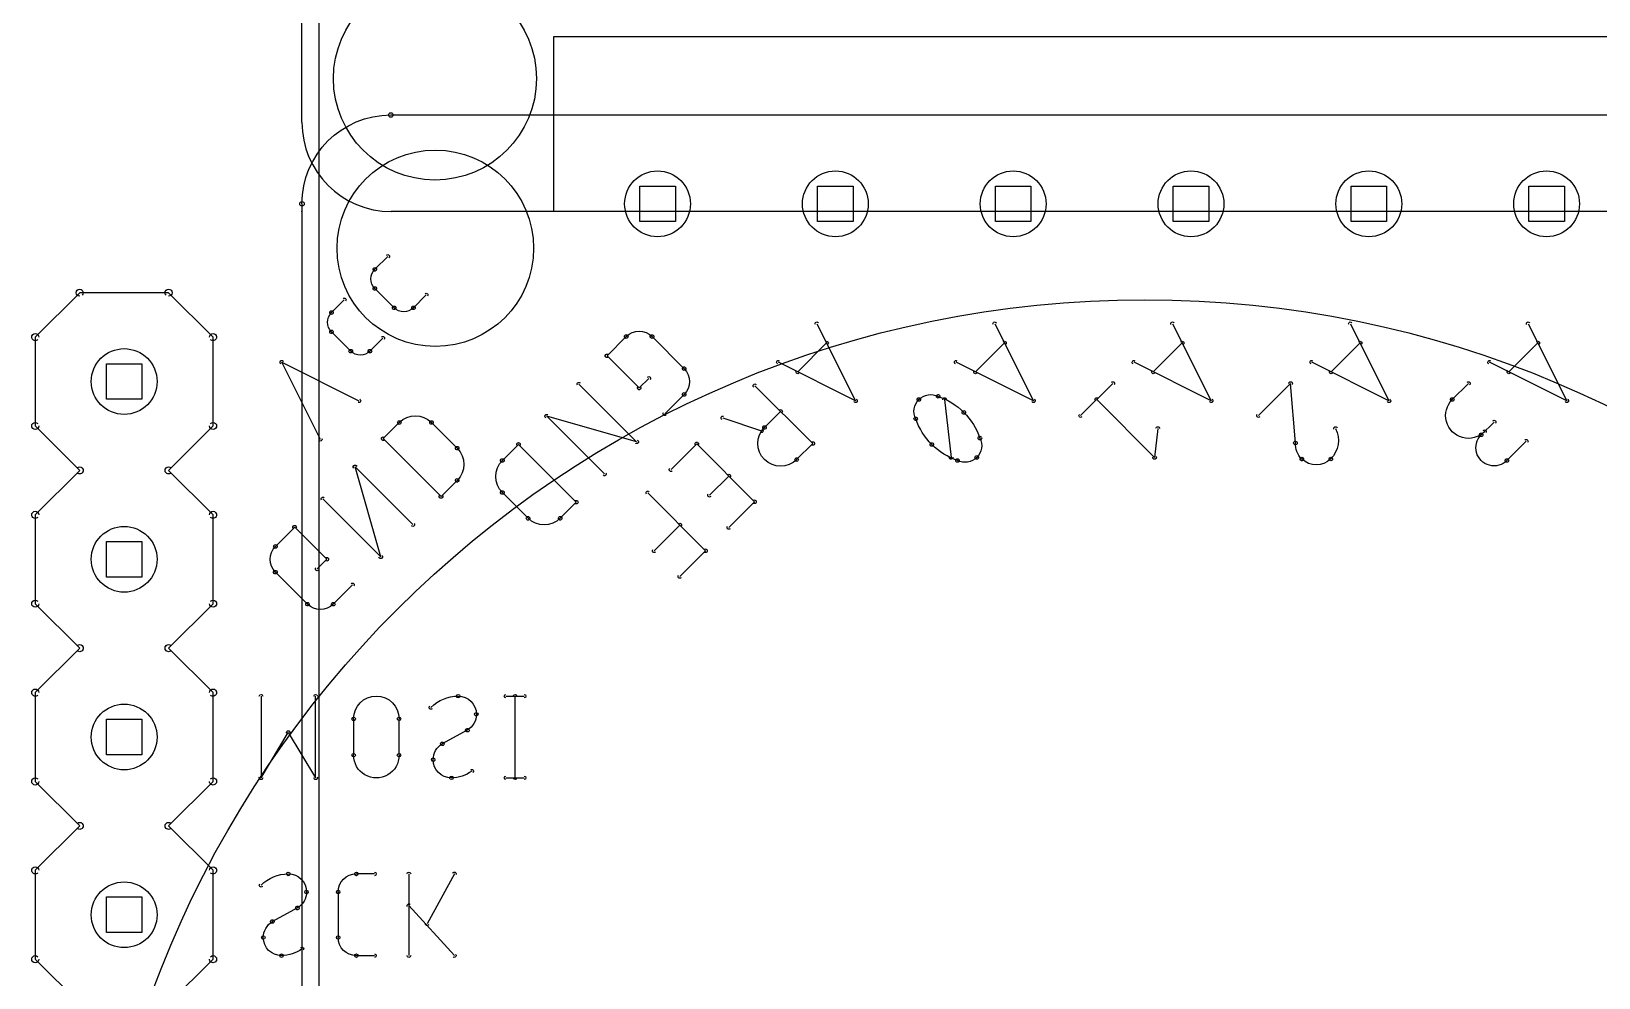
# Model space of a CAD drawing. Header units: centimetres. Extents: x -1.8 to 11.4, y -8.6 to 8.2.
# Drawn here: x 4.439 to 6.678, y -4.789 to -3.437 of the extents above; entities that cross this region are included whole.
import ezdxf

# ---------------------------------------------------------------- set-up
doc = ezdxf.new("R2010")
doc.units = ezdxf.units.CM
doc.header["$MEASUREMENT"] = 0
for name, color, linetype in [('ChronoDot_chronodor', 7, 'Continuous'), ('digibaro_board v7_digibaro_v2', 7, 'Continuous'), ('MiniUltraPro_rocketscream', 7, 'Continuous'), ('PCB_board_profile', 7, 'Continuous')]:
    doc.layers.add(name, color=color, linetype=linetype)

# ---------------------------------------------------------------- blocks, each defined once
blk = doc.blocks.new('PCB')
at = {"layer": 'PCB_board_profile'}
blk.add_line((4.85, 7.55), (4.85, 0.34), dxfattribs=at)
blk = doc.blocks.new('MiniUltraPro')
at = {"layer": 'MiniUltraPro_rocketscream'}
for p, q in [((4.826, 3.6835), (4.826, 5.9685)), ((5.186, 3.806), (10.066, 3.806)), ((5.186, 3.556), (5.186, 3.806)), ((10.2985, 3.556), (4.9535, 3.556))]:
    blk.add_line(p, q, dxfattribs=at)
blk.add_circle((5.016, 3.746), 0.145, dxfattribs=at)
blk.add_arc((4.9535, 3.6835), 0.1275, 180, 270, dxfattribs=at)
blk.add_point((4.826, 3.556), dxfattribs=at)
blk = doc.blocks.new('ChronoDot')
at = {"layer": 'ChronoDot_chronodor'}
blk.add_circle((6.03, 1.92), 1.51, dxfattribs=at)
blk = doc.blocks.new('digibaro_boardv7')
at = {"layer": 'digibaro_board v7_digibaro_v2'}
for p, q in [((4.826, 3.683), (4.826, 5.08)), ((4.445, 4.7625), (4.5085, 4.826)), ((4.6355, 4.826), (4.699, 4.7625)), ((4.445, 4.6355), (4.445, 4.7625)), ((4.699, 4.7625), (4.699, 4.6355)), ((4.9037, 4.7574), (4.9297, 4.7574)), ((5.0437, 4.7574), (4.9788, 4.686)), ((4.9788, 4.6406), (4.9788, 4.7574)), ((4.5466, 4.7244), (4.5466, 4.6736)), ((4.5974, 4.7244), (4.5466, 4.7244)), ((4.5974, 4.6736), (4.5974, 4.7244)), ((4.8777, 4.6665), (4.8777, 4.7315)), ((4.8195, 4.6893), (4.7838, 4.7087)), ((5.0437, 4.6406), (5.0048, 4.712)), ((4.5466, 4.6736), (4.5974, 4.6736)), ((4.5085, 4.572), (4.445, 4.6355)), ((4.699, 4.6355), (4.6355, 4.572)), ((4.9297, 4.6406), (4.9037, 4.6406)), ((4.445, 4.5085), (4.5085, 4.572)), ((4.6355, 4.572), (4.699, 4.5085)), ((4.445, 4.3815), (4.445, 4.5085)), ((4.699, 4.5085), (4.699, 4.3815)), ((4.7676, 4.5034), (4.8065, 4.4385)), ((4.7676, 4.3866), (4.7676, 4.5034)), ((4.8065, 4.4385), (4.8455, 4.5034)), ((4.8455, 4.5034), (4.8455, 4.3866)), ((5.1174, 4.5034), (5.1434, 4.5034)), ((5.1304, 4.5034), (5.1304, 4.3866)), ((4.5466, 4.4704), (4.5466, 4.4196)), ((4.5974, 4.4704), (4.5466, 4.4704)), ((4.5974, 4.4196), (4.5974, 4.4704)), ((4.8998, 4.419), (4.8998, 4.471)), ((4.9647, 4.471), (4.9647, 4.419)), ((5.0622, 4.4353), (5.0265, 4.4547)), ((4.5466, 4.4196), (4.5974, 4.4196)), ((4.5085, 4.318), (4.445, 4.3815)), ((4.699, 4.3815), (4.6355, 4.318)), ((5.1174, 4.3866), (5.1434, 4.3866)), ((4.5085, 4.318), (4.445, 4.2545)), ((4.699, 4.2545), (4.6355, 4.318)), ((4.445, 4.1275), (4.445, 4.2545)), ((4.699, 4.2545), (4.699, 4.1275)), ((4.788, 4.2094), (4.8339, 4.2553)), ((4.8707, 4.2553), (4.8982, 4.2277)), ((4.5466, 4.2164), (4.5466, 4.1656)), ((4.5974, 4.2164), (4.5466, 4.2164)), ((4.5974, 4.1656), (4.5974, 4.2164)), ((5.4025, 4.1788), (5.3658, 4.2156)), ((4.8615, 4.191), (4.8156, 4.1451)), ((4.8477, 4.2048), (4.8615, 4.191)), ((4.8559, 4.1048), (4.9385, 4.1874)), ((4.9385, 4.1874), (4.9018, 4.0589)), ((4.5466, 4.1656), (4.5974, 4.1656)), ((4.8156, 4.1451), (4.788, 4.1726)), ((5.3199, 4.0962), (5.4025, 4.1788)), ((5.3658, 4.1421), (5.3291, 4.1788)), ((5.4725, 4.1088), (5.4358, 4.1455)), ((4.5085, 4.064), (4.445, 4.1275)), ((4.699, 4.1275), (4.6355, 4.064)), ((4.9018, 4.0589), (4.9844, 4.1415)), ((5.149, 4.1324), (5.1123, 4.0956)), ((5.2179, 4.1094), (5.195, 4.1324)), ((4.9421, 4.0186), (5.0247, 4.1012)), ((5.0247, 4.1012), (5.0477, 4.0782)), ((5.1353, 4.0268), (5.2179, 4.1094)), ((5.3899, 4.0262), (5.4725, 4.1088)), ((5.4358, 4.0721), (5.4083, 4.0996)), ((4.5085, 4.064), (4.445, 4.0005)), ((4.699, 4.0005), (4.6355, 4.064)), ((5.1756, 3.9865), (5.2582, 4.0691)), ((5.3532, 4.0629), (5.3899, 4.0262)), ((5.0477, 4.0324), (5.011, 3.9956)), ((5.1123, 4.0498), (5.1353, 4.0268)), ((5.5557, 4.0256), (5.5327, 4.0486)), ((5.7441, 3.9627), (5.7532, 4.0454)), ((6.044, 4.0454), (5.9613, 3.9627)), ((6.0486, 4.004), (6.044, 4.0454)), ((6.5749, 4.0224), (6.5474, 4.0499)), ((4.8523, 4.0196), (4.7972, 3.9095)), ((4.9651, 3.9956), (4.9421, 4.0186)), ((5.3041, 4.0232), (5.1756, 3.9865)), ((5.2215, 3.9406), (5.3041, 4.0232)), ((5.4731, 3.943), (5.5557, 4.0256)), ((6.2452, 4.0247), (6.2383, 3.9398)), ((6.5107, 4.0132), (6.529, 3.9949)), ((4.445, 3.8735), (4.445, 4.0005)), ((4.699, 4.0005), (4.699, 3.8735)), ((5.4272, 3.9889), (5.4823, 4.0073)), ((5.4868, 4.0027), (5.5098, 3.9797)), ((5.9843, 3.9398), (5.9384, 3.9857)), ((6.2383, 3.9398), (6.1924, 3.9857)), ((4.7972, 3.9095), (4.9074, 3.9645)), ((5.372, 3.9554), (5.3444, 3.9829)), ((5.6168, 3.9645), (5.5066, 3.9095)), ((5.5617, 3.8544), (5.6168, 3.9645)), ((5.8708, 3.9645), (5.7606, 3.9095)), ((5.8157, 3.8544), (5.8708, 3.9645)), ((6.1248, 3.9645), (6.0146, 3.9095)), ((6.0697, 3.8544), (6.1248, 3.9645)), ((6.3788, 3.9645), (6.2686, 3.9095)), ((6.3237, 3.8544), (6.3788, 3.9645)), ((6.6328, 3.9645), (6.5226, 3.9095)), ((6.5777, 3.8544), (6.6328, 3.9645)), ((4.5466, 3.9624), (4.5466, 3.9116)), ((4.5974, 3.9624), (4.5466, 3.9624)), ((4.5974, 3.9116), (4.5974, 3.9624)), ((5.3077, 3.9462), (5.2618, 3.9003)), ((5.3215, 3.9324), (5.3077, 3.9462)), ((6.4923, 3.9398), (6.4693, 3.9627)), ((5.3261, 3.8727), (5.372, 3.9186)), ((5.5342, 3.9232), (5.5755, 3.8819)), ((5.7882, 3.9232), (5.8295, 3.8819)), ((6.0422, 3.9232), (6.0835, 3.8819)), ((6.2962, 3.9232), (6.3375, 3.8819)), ((6.5502, 3.9232), (6.5915, 3.8819)), ((4.5466, 3.9116), (4.5974, 3.9116)), ((5.2618, 3.9003), (5.2893, 3.8727)), ((4.5085, 3.81), (4.445, 3.8735)), ((4.699, 3.8735), (4.6355, 3.81)), ((4.8682, 3.8661), (4.8957, 3.8936)), ((4.9232, 3.8936), (4.9416, 3.8752)), ((4.8865, 3.8202), (4.8682, 3.8385)), ((4.9301, 3.8041), (4.9577, 3.8316)), ((4.9852, 3.8316), (5.0036, 3.8133)), ((4.6355, 3.81), (4.5085, 3.81)), ((4.9485, 3.7582), (4.9301, 3.7766)), ((5.3594, 3.7084), (5.3086, 3.7084)), ((5.3086, 3.7084), (5.3086, 3.6576)), ((5.3594, 3.6576), (5.3594, 3.7084)), ((5.5626, 3.7084), (5.5626, 3.6576)), ((5.6134, 3.7084), (5.5626, 3.7084)), ((5.6134, 3.6576), (5.6134, 3.7084)), ((5.8674, 3.7084), (5.8166, 3.7084)), ((5.8166, 3.7084), (5.8166, 3.6576)), ((5.8674, 3.6576), (5.8674, 3.7084)), ((6.1214, 3.7084), (6.0706, 3.7084)), ((6.0706, 3.7084), (6.0706, 3.6576)), ((6.1214, 3.6576), (6.1214, 3.7084)), ((6.3246, 3.7084), (6.3246, 3.6576)), ((6.3754, 3.7084), (6.3246, 3.7084)), ((6.3754, 3.6576), (6.3754, 3.7084)), ((6.5786, 3.7084), (6.5786, 3.6576)), ((6.6294, 3.7084), (6.5786, 3.7084)), ((6.6294, 3.6576), (6.6294, 3.7084)), ((5.3086, 3.6576), (5.3594, 3.6576)), ((5.5626, 3.6576), (5.6134, 3.6576)), ((5.8166, 3.6576), (5.8674, 3.6576)), ((6.0706, 3.6576), (6.1214, 3.6576)), ((6.3246, 3.6576), (6.3754, 3.6576)), ((6.5786, 3.6576), (6.6294, 3.6576)), ((4.953, 3.556), (10.287, 3.556))]:
    blk.add_line(p, q, dxfattribs=at)
for centre, radius, start, end in [((4.445, 4.7625), 0.00508, 0, 180), ((4.445, 4.7625), 0.00508, 135, 315), ((4.699, 4.7625), 0.00508, 360, 180), ((4.699, 4.7625), 0.00508, 225, 45), ((4.7968, 4.7315), 0.026, 90.0013, 179.9987), ((4.7968, 4.7574), 0.00254, 90, 270), ((4.7968, 4.7574), 0.00254, 270, 90), ((4.7968, 4.7087), 0.0487, 53.1217, 89.9966), ((4.826, 4.7477), 0.00254, 233.2429, 53.2429), ((4.9037, 4.7315), 0.026, 90.0013, 179.9987), ((4.9037, 4.7574), 0.00254, 90, 270), ((4.9037, 4.7574), 0.00254, 270, 90), ((4.9297, 4.7574), 0.00254, 270, 90), ((4.9788, 4.7574), 0.00254, 0, 180), ((5.0437, 4.7574), 0.00254, 317.7111, 137.7111), ((4.572, 4.699), 0.047, 90, 270), ((4.572, 4.699), 0.047, 90, 270), ((4.572, 4.699), 0.047, 270, 90), ((4.572, 4.699), 0.047, 270, 90), ((4.7708, 4.7315), 0.00254, 0, 180), ((4.7708, 4.7315), 0.00254, 180, 0), ((4.7972, 4.7315), 0.0264, 179.9908, 239.4881), ((4.8777, 4.7315), 0.00254, 0, 180), ((4.8777, 4.7315), 0.00254, 180, 0), ((4.7838, 4.7087), 0.00254, 61.4165, 241.4165), ((4.7838, 4.7087), 0.00254, 239.4429, 59.4429), ((5.0048, 4.712), 0.00254, 28.5835, 208.5834), ((4.8195, 4.6893), 0.00254, 59.5002, 239.5002), ((4.8195, 4.6893), 0.00254, 241.3176, 61.3176), ((4.8061, 4.6665), 0.0264, 359.9908, 59.4881), ((4.9788, 4.686), 0.00254, 137.7111, 317.7111), ((4.7676, 4.6568), 0.00254, 44.8404, 224.8404), ((4.8065, 4.6665), 0.026, 270.0013, 359.9987), ((4.8325, 4.6665), 0.00254, 0, 180), ((4.8325, 4.6665), 0.00254, 180, 0), ((4.8777, 4.6665), 0.00254, 0, 180), ((4.8777, 4.6665), 0.00254, 180, 0), ((4.9037, 4.6665), 0.026, 180.0013, 269.9987), ((4.445, 4.6355), 0.00508, 45, 225), ((4.445, 4.6355), 0.00508, 180, 360), ((4.699, 4.6355), 0.00508, 180, 0), ((4.699, 4.6355), 0.00508, 315, 135), ((4.8065, 4.6954), 0.0549, 224.7592, 269.999), ((4.8065, 4.6406), 0.00254, 90, 270), ((4.8065, 4.6406), 0.00254, 270, 90), ((4.9037, 4.6406), 0.00254, 90, 270), ((4.9037, 4.6406), 0.00254, 270, 90), ((4.9297, 4.6406), 0.00254, 270, 90), ((4.9788, 4.6406), 0.00254, 180, 0), ((5.0437, 4.6406), 0.00254, 208.6824, 28.6824), ((4.5085, 4.572), 0.00508, 315, 135), ((4.5085, 4.572), 0.00508, 225, 45), ((4.6355, 4.572), 0.00508, 45, 225), ((4.6355, 4.572), 0.00508, 135, 315), ((4.445, 4.5085), 0.00508, 0, 180), ((4.445, 4.5085), 0.00508, 135, 315), ((4.699, 4.5085), 0.00508, 360, 180), ((4.699, 4.5085), 0.00508, 225, 45), ((4.7676, 4.5034), 0.00254, 31.0024, 211.0024), ((4.7676, 4.5034), 0.00254, 0, 180), ((4.8455, 4.5034), 0.00254, 0, 180), ((4.8455, 4.5034), 0.00254, 328.9395, 148.9395), ((4.9323, 4.471), 0.0325, 360, 180), ((5.0395, 4.4775), 0.026, 90.0013, 179.9987), ((5.0395, 4.5034), 0.00254, 90, 270), ((5.0395, 4.5034), 0.00254, 270, 90), ((5.0395, 4.4547), 0.0487, 53.1217, 89.9966), ((5.1174, 4.5034), 0.00254, 90, 270), ((5.1304, 4.5034), 0.00254, 0, 180), ((5.1434, 4.5034), 0.00254, 270, 90), ((4.572, 4.445), 0.047, 90, 270), ((4.572, 4.445), 0.047, 90, 270), ((4.572, 4.445), 0.047, 270, 90), ((4.572, 4.445), 0.047, 270, 90), ((5.0135, 4.4775), 0.00254, 360, 180), ((5.0687, 4.4937), 0.00254, 233.2429, 53.2429), ((4.8998, 4.471), 0.00254, 0, 180), ((4.8998, 4.471), 0.00254, 180, 360), ((4.9647, 4.471), 0.00254, 0, 180), ((4.9647, 4.471), 0.00254, 180, 0), ((5.0135, 4.4775), 0.00254, 180, 360), ((5.0399, 4.4775), 0.0264, 179.9908, 239.4881), ((5.0265, 4.4547), 0.00254, 61.4165, 241.4165), ((5.0265, 4.4547), 0.00254, 239.4429, 59.4429), ((4.8065, 4.4385), 0.00254, 148.9395, 328.9395), ((4.8065, 4.4385), 0.00254, 211.0605, 31.0605), ((5.0622, 4.4353), 0.00254, 59.5002, 239.5002), ((5.0622, 4.4353), 0.00254, 241.3176, 61.3176), ((5.0488, 4.4125), 0.0264, 359.9908, 59.4881), ((4.8998, 4.419), 0.00254, 360, 180), ((4.8998, 4.419), 0.00254, 180, 360), ((4.9323, 4.419), 0.0325, 180, 0), ((4.9647, 4.419), 0.00254, 0, 180), ((4.9647, 4.419), 0.00254, 180, 0), ((5.0492, 4.4125), 0.026, 270.0013, 359.9987), ((5.0752, 4.4125), 0.00254, 0, 180), ((5.0752, 4.4125), 0.00254, 180, 0), ((5.0103, 4.4028), 0.00254, 44.8404, 224.8404), ((5.0492, 4.4414), 0.0549, 224.7592, 269.999), ((5.0492, 4.3866), 0.00254, 90, 270), ((5.0492, 4.3866), 0.00254, 270, 90), ((5.1174, 4.3866), 0.00254, 90, 270), ((5.1434, 4.3866), 0.00254, 270, 90), ((4.445, 4.3815), 0.00508, 45, 225), ((4.445, 4.3815), 0.00508, 180, 360), ((4.699, 4.3815), 0.00508, 180, 0), ((4.699, 4.3815), 0.00508, 315, 135), ((4.7676, 4.3866), 0.00254, 180, 0), ((4.8455, 4.3866), 0.00254, 180, 0), ((5.1304, 4.3866), 0.00254, 180, 0), ((4.5085, 4.318), 0.00508, 315, 135), ((4.5085, 4.318), 0.00508, 225, 45), ((4.6355, 4.318), 0.00508, 45, 225), ((4.6355, 4.318), 0.00508, 135, 315), ((4.445, 4.2545), 0.00508, 0, 180), ((4.445, 4.2545), 0.00508, 135, 315), ((4.699, 4.2545), 0.00508, 0, 180), ((4.699, 4.2545), 0.00508, 225, 45), ((4.8339, 4.2553), 0.00254, 135, 315), ((4.8339, 4.2553), 0.00254, 315, 135), ((4.8523, 4.2369), 0.026, 45.0013, 134.9987), ((4.8707, 4.2553), 0.00254, 45, 225), ((4.8707, 4.2553), 0.00254, 225, 45), ((4.572, 4.191), 0.047, 90, 270), ((4.572, 4.191), 0.047, 90, 270), ((4.572, 4.191), 0.047, 270, 90), ((4.572, 4.191), 0.047, 270, 90), ((4.8064, 4.191), 0.026, 135.0013, 224.9987), ((4.788, 4.2094), 0.00254, 134.9203, 314.9203), ((4.788, 4.2094), 0.00254, 315, 135), ((4.8982, 4.2277), 0.00255, 225, 45), ((5.3658, 4.2155), 0.00254, 44.9203, 224.9203), ((4.8477, 4.2048), 0.00254, 45.0797, 225.0797), ((4.8615, 4.191), 0.00254, 314.9203, 134.9203), ((4.8615, 4.191), 0.00254, 225.0797, 45.0797), ((4.9385, 4.1874), 0.00254, 344.1011, 164.1011), ((4.9385, 4.1874), 0.00254, 315, 135), ((4.788, 4.1726), 0.00254, 45.0797, 225.0797), ((4.788, 4.1726), 0.00254, 225.0797, 45.0797), ((5.3291, 4.1788), 0.00254, 45, 225), ((5.4025, 4.1788), 0.00254, 315.0797, 135.0797), ((5.4025, 4.1788), 0.00254, 224.9203, 44.9203), ((4.8156, 4.1451), 0.00254, 134.9203, 314.9203), ((4.8156, 4.1451), 0.00254, 225.0797, 45.0797), ((4.9844, 4.1415), 0.00254, 315.0797, 135.0797), ((5.3658, 4.1421), 0.00254, 224.9203, 44.9203), ((5.4358, 4.1455), 0.00254, 45.0797, 225.0797), ((4.445, 4.1275), 0.00508, 45, 225), ((4.445, 4.1275), 0.00508, 180, 360), ((4.699, 4.1275), 0.00508, 180, 0), ((4.699, 4.1275), 0.00508, 315, 135), ((5.149, 4.1324), 0.00254, 135, 315), ((5.149, 4.1324), 0.00254, 315, 135), ((5.172, 4.1094), 0.0325, 45.0013, 134.9987), ((5.1949, 4.1324), 0.00254, 45, 225), ((5.1949, 4.1324), 0.00254, 225, 45), ((4.8559, 4.1048), 0.00254, 134.9203, 314.9203), ((5.0247, 4.1012), 0.00254, 45, 225), ((5.0247, 4.1012), 0.00254, 315, 135), ((5.1123, 4.0956), 0.00254, 134.9203, 314.9203), ((5.1123, 4.0956), 0.00254, 314.9203, 134.9203), ((5.2179, 4.1094), 0.00254, 314.9203, 134.9203), ((5.2179, 4.1094), 0.00254, 225.0797, 45.0797), ((5.3199, 4.0962), 0.00254, 135, 315), ((5.4083, 4.0996), 0.00254, 45.0797, 225.0797), ((5.4725, 4.1088), 0.00254, 314.9203, 134.9203), ((5.4725, 4.1088), 0.00254, 225.0797, 45.0797), ((5.0477, 4.0782), 0.00254, 45, 225), ((5.0477, 4.0782), 0.00254, 225, 45), ((5.0247, 4.0553), 0.0325, 315.0013, 44.9987), ((5.1353, 4.0727), 0.0325, 135.0013, 224.9987), ((4.5085, 4.064), 0.00508, 315, 135), ((4.5085, 4.064), 0.00508, 225, 45), ((4.6355, 4.064), 0.00508, 45, 225), ((4.6355, 4.064), 0.00508, 135, 315), ((4.9018, 4.0589), 0.00254, 134.9203, 314.9203), ((4.9018, 4.0589), 0.00254, 163.9926, 343.9926), ((5.2582, 4.0691), 0.00254, 315, 135), ((5.3532, 4.0629), 0.00254, 45, 225), ((5.4358, 4.0721), 0.00254, 225.0797, 45.0797), ((5.5098, 4.0256), 0.0325, 44.9938, 224.9938), ((5.7624, 4.0499), 0.00254, 288.9704, 108.9704), ((6.275, 4.027), 0.0292, 45.0013, 134.9987), ((6.529, 4.0316), 0.026, 45, 225), ((6.5474, 4.0499), 0.00254, 45.0797, 225.0797), ((5.0477, 4.0323), 0.00254, 135, 315), ((5.0477, 4.0323), 0.00254, 315, 135), ((5.1123, 4.0498), 0.00255, 45, 225), ((5.1123, 4.0498), 0.00254, 225.0797, 45.0797), ((5.5327, 4.0486), 0.00254, 44.9203, 224.9203), ((5.5327, 4.0486), 0.00254, 224.9203, 44.9203), ((5.7938, 3.9589), 0.0963, 109.0094, 135.0014), ((5.7532, 4.0454), 0.00254, 353.6723, 173.6723), ((5.7624, 4.0499), 0.00254, 116.0603, 296.0603), ((5.773, 4.0284), 0.024, 45.0068, 116.0686), ((5.79, 4.0454), 0.00254, 45.0797, 225.0797), ((5.79, 4.0454), 0.00254, 225.0797, 45.0797), ((5.773, 4.0284), 0.024, 333.921, 45.0036), ((6.044, 4.0454), 0.00254, 6.3277, 186.3277), ((6.044, 4.0454), 0.00254, 314.9203, 134.9203), ((6.2765, 4.0255), 0.0314, 134.9977, 181.3822), ((6.2544, 4.0477), 0.00254, 135, 315), ((6.2544, 4.0477), 0.00254, 315, 135), ((6.2957, 4.0477), 0.00254, 44.9203, 224.9203), ((6.2957, 4.0477), 0.00254, 224.9203, 44.9203), ((6.2691, 4.0211), 0.0375, 332.951, 45.0091), ((6.5474, 4.0499), 0.00254, 225.0797, 45.0797), ((4.8523, 4.0196), 0.00254, 333.4349, 153.4349), ((4.9421, 4.0186), 0.00254, 45, 225), ((4.9421, 4.0186), 0.00254, 135, 315), ((5.1353, 4.0268), 0.00254, 134.9203, 314.9203), ((5.1353, 4.0268), 0.00254, 225.0797, 45.0797), ((5.3041, 4.0232), 0.00254, 314.9203, 134.9203), ((5.3041, 4.0232), 0.00254, 285.8989, 105.8989), ((5.3899, 4.0262), 0.00254, 135, 315), ((5.3899, 4.0262), 0.00254, 225, 45), ((5.4823, 4.0073), 0.00254, 288.4706, 108.4706), ((5.5557, 4.0256), 0.00254, 315.0797, 135.0797), ((5.5557, 4.0256), 0.00254, 224.9203, 44.9203), ((5.7938, 3.9589), 0.0963, 134.9986, 160.9906), ((5.7257, 4.027), 0.00254, 134.9203, 314.9203), ((5.7257, 4.027), 0.00254, 314.9203, 134.9203), ((5.7035, 4.0492), 0.0963, 314.9986, 340.9906), ((5.7945, 4.0178), 0.00254, 153.8881, 333.8881), ((5.7945, 4.0178), 0.00254, 340.9597, 160.9597), ((6.2452, 4.0247), 0.00254, 355.3676, 175.3676), ((6.2452, 4.0247), 0.00254, 181.4659, 1.4659), ((6.4923, 3.9857), 0.0325, 45, 225), ((6.5106, 4.0132), 0.00254, 45.0797, 225.0797), ((6.5106, 4.0132), 0.00254, 225.0797, 45.0797), ((6.5152, 4.0086), 0.00254, 225.0797, 45.0797), ((6.5749, 4.0224), 0.00254, 225.0797, 45.0797), ((4.445, 4.0005), 0.00508, 0, 180), ((4.445, 4.0005), 0.00508, 135, 315), ((4.699, 4.0005), 0.00508, 0, 180), ((4.699, 4.0005), 0.00508, 225, 45), ((4.9651, 3.9956), 0.00254, 45.0797, 225.0797), ((4.9651, 3.9956), 0.00254, 225.0797, 45.0797), ((4.988, 4.0186), 0.0325, 225.0013, 314.9987), ((5.011, 3.9956), 0.00254, 135, 315), ((5.011, 3.9956), 0.00254, 315, 135), ((5.1756, 3.9865), 0.00255, 135, 315), ((5.1756, 3.9865), 0.00254, 106.0074, 286.0074), ((5.3444, 3.9829), 0.00254, 45, 225), ((5.4272, 3.9889), 0.00254, 108.4706, 288.4706), ((5.4868, 4.0027), 0.00254, 45, 225), ((5.4868, 4.0027), 0.00254, 225, 45), ((5.7028, 3.9903), 0.00254, 160.9229, 340.9229), ((5.7243, 3.9797), 0.024, 153.921, 225.0036), ((5.7028, 3.9903), 0.00254, 333.8384, 153.8384), ((5.9384, 3.9857), 0.00254, 45.0797, 225.0797), ((6.0485, 4.004), 0.00254, 186.3277, 6.3277), ((6.1924, 3.9857), 0.00254, 45.0797, 225.0797), ((6.3025, 4.0041), 0.00254, 152.9814, 332.9814), ((6.529, 3.9949), 0.00254, 225.0797, 45.0797), ((4.572, 3.937), 0.047, 90, 270), ((4.572, 3.937), 0.047, 90, 270), ((4.572, 3.937), 0.047, 270, 90), ((4.572, 3.937), 0.047, 270, 90), ((4.9074, 3.9645), 0.00254, 296.6659, 116.6659), ((5.5098, 3.9797), 0.00254, 225, 45), ((5.6168, 3.9645), 0.00254, 333.4349, 153.4349), ((5.6168, 3.9645), 0.00254, 296.5651, 116.5651), ((5.7073, 3.9627), 0.00254, 45, 225), ((5.7073, 3.9627), 0.00254, 225, 45), ((5.7035, 4.0492), 0.0963, 289.0094, 315.0014), ((5.7441, 3.9627), 0.00254, 173.6723, 353.6723), ((5.7716, 3.9811), 0.00254, 135, 315), ((5.7716, 3.9811), 0.00254, 315, 135), ((5.8708, 3.9645), 0.00254, 333.4349, 153.4349), ((5.8708, 3.9645), 0.00254, 296.5651, 116.5651), ((5.9613, 3.9627), 0.00254, 135, 315), ((6.1248, 3.9645), 0.00254, 333.4349, 153.4349), ((6.1248, 3.9645), 0.00254, 296.5651, 116.5651), ((6.3788, 3.9645), 0.00254, 333.4349, 153.4349), ((6.3788, 3.9645), 0.00254, 296.5651, 116.5651), ((6.4693, 3.9627), 0.00254, 45, 225), ((6.4693, 3.9627), 0.00254, 225, 45), ((6.6328, 3.9645), 0.00254, 333.4349, 153.4349), ((6.6328, 3.9645), 0.00254, 296.5651, 116.5651), ((5.2215, 3.9406), 0.00254, 134.9203, 314.9203), ((5.3077, 3.9462), 0.00254, 45, 225), ((5.3077, 3.9462), 0.00254, 315, 135), ((5.372, 3.9554), 0.00254, 45, 225), ((5.372, 3.9554), 0.00254, 225, 45), ((5.3536, 3.937), 0.026, 315.0013, 44.9987), ((5.4731, 3.943), 0.00254, 135, 315), ((5.7243, 3.9797), 0.024, 224.9964, 296.079), ((5.7349, 3.9581), 0.00254, 108.9704, 288.9704), ((5.7349, 3.9581), 0.00254, 296.0603, 116.0603), ((5.9843, 3.9398), 0.00254, 225, 45), ((6.2383, 3.9398), 0.00254, 225, 45), ((6.4923, 3.9398), 0.00254, 225, 45), ((5.3215, 3.9324), 0.00254, 225.0797, 45.0797), ((5.372, 3.9186), 0.00254, 134.9203, 314.9203), ((5.372, 3.9186), 0.00254, 314.9203, 134.9203), ((5.5342, 3.9232), 0.00254, 45.0797, 225.0797), ((5.7882, 3.9232), 0.00254, 45.0797, 225.0797), ((6.0422, 3.9232), 0.00254, 45.0797, 225.0797), ((6.2383, 3.9398), 0.00254, 175.3767, 355.3767), ((6.2962, 3.9232), 0.00254, 45.0797, 225.0797), ((6.5502, 3.9232), 0.00254, 45.0797, 225.0797), ((4.7972, 3.9095), 0.00254, 116.5651, 296.5651), ((4.7972, 3.9095), 0.00254, 153.3341, 333.3341), ((4.8957, 3.8936), 0.00255, 315, 135), ((4.9095, 3.8798), 0.0195, 45.0013, 134.9987), ((4.9232, 3.8936), 0.00255, 45, 225), ((5.2618, 3.9003), 0.00255, 45, 225), ((5.2618, 3.9003), 0.00255, 135, 315), ((5.5066, 3.9095), 0.00254, 116.6659, 296.6659), ((5.7606, 3.9095), 0.00254, 116.6659, 296.6659), ((6.0146, 3.9095), 0.00254, 116.6659, 296.6659), ((6.2686, 3.9095), 0.00254, 116.6659, 296.6659), ((6.5226, 3.9095), 0.00254, 116.6659, 296.6659), ((4.445, 3.8735), 0.00508, 45, 225), ((4.445, 3.8735), 0.00508, 180, 360), ((4.699, 3.8735), 0.00508, 180, 0), ((4.699, 3.8735), 0.00508, 315, 135), ((5.0165, 3.7465), 0.1403, 90, 270), ((4.8957, 3.8936), 0.00255, 135, 315), ((4.9232, 3.8936), 0.00255, 225, 45), ((4.9416, 3.8752), 0.00255, 225, 45), ((5.0165, 3.7465), 0.1403, 270, 90), ((5.2893, 3.8727), 0.00254, 45.0797, 225.0797), ((5.2893, 3.8727), 0.00254, 225.0797, 45.0797), ((5.3261, 3.8727), 0.00254, 134.9203, 314.9203), ((5.3261, 3.8727), 0.00254, 314.9203, 134.9203), ((5.5755, 3.8819), 0.00254, 225.0797, 45.0797), ((5.8295, 3.8819), 0.00254, 225.0797, 45.0797), ((6.0835, 3.8819), 0.00254, 225.0797, 45.0797), ((6.3375, 3.8819), 0.00254, 225.0797, 45.0797), ((6.5915, 3.8819), 0.00254, 225.0797, 45.0797), ((4.8819, 3.8523), 0.0195, 135.0013, 224.9987), ((4.8682, 3.8661), 0.00255, 135, 315), ((4.8682, 3.8661), 0.00255, 315, 135), ((5.3077, 3.8911), 0.026, 225.0013, 314.9987), ((5.5617, 3.8544), 0.00254, 153.4349, 333.4349), ((5.8157, 3.8544), 0.00254, 153.3341, 333.3341), ((6.0697, 3.8544), 0.00254, 153.3341, 333.3341), ((6.3237, 3.8544), 0.00254, 153.3341, 333.3341), ((6.5777, 3.8544), 0.00254, 153.3341, 333.3341), ((4.8682, 3.8385), 0.00254, 44.9203, 224.9203), ((4.8682, 3.8385), 0.00254, 224.9203, 44.9203), ((4.9577, 3.8316), 0.00254, 135, 315), ((4.9577, 3.8316), 0.00254, 315, 135), ((4.9714, 3.8179), 0.0195, 45.0013, 134.9987), ((4.9852, 3.8316), 0.00254, 45, 225), ((4.9852, 3.8316), 0.00254, 225, 45), ((4.5085, 3.81), 0.00508, 90, 270), ((4.5085, 3.81), 0.00508, 225, 45), ((4.6355, 3.81), 0.00508, 135, 315), ((4.6355, 3.81), 0.00508, 270, 90), ((4.8865, 3.8202), 0.00254, 224.9203, 44.9203), ((4.9301, 3.8041), 0.00254, 315, 135), ((5.0036, 3.8133), 0.00254, 225, 45), ((4.9439, 3.7903), 0.0195, 135.0013, 224.9987), ((4.9301, 3.8041), 0.00254, 135, 315), ((4.9301, 3.7766), 0.00254, 45, 225), ((4.9301, 3.7766), 0.00254, 225, 45), ((4.9485, 3.7582), 0.00254, 225, 45), ((5.334, 3.683), 0.047, 0, 180), ((5.334, 3.683), 0.047, 0, 180), ((5.588, 3.683), 0.047, 0, 180), ((5.588, 3.683), 0.047, 0, 180), ((5.842, 3.683), 0.047, 0, 180), ((5.842, 3.683), 0.047, 0, 180), ((6.096, 3.683), 0.047, 0, 180), ((6.096, 3.683), 0.047, 0, 180), ((6.35, 3.683), 0.047, 0, 180), ((6.35, 3.683), 0.047, 0, 180), ((6.604, 3.683), 0.047, 0, 180), ((6.604, 3.683), 0.047, 0, 180), ((4.826, 3.683), 0.00318, 0, 180), ((4.826, 3.683), 0.00318, 180, 0), ((4.953, 3.683), 0.127, 180.0013, 269.9987), ((5.334, 3.683), 0.047, 180, 0), ((5.334, 3.683), 0.047, 180, 0), ((5.588, 3.683), 0.047, 180, 0), ((5.588, 3.683), 0.047, 180, 0), ((5.842, 3.683), 0.047, 180, 0), ((5.842, 3.683), 0.047, 180, 0), ((6.096, 3.683), 0.047, 180, 0), ((6.096, 3.683), 0.047, 180, 0), ((6.35, 3.683), 0.047, 180, 0), ((6.35, 3.683), 0.047, 180, 0), ((6.604, 3.683), 0.047, 180, 0), ((6.604, 3.683), 0.047, 180, 0), ((4.953, 3.556), 0.00318, 90, 270), ((4.953, 3.556), 0.00318, 270, 90)]:
    blk.add_arc(centre, radius, start, end, dxfattribs=at)
at = {"extrusion": (1.94289e-16, -2.18953e-47, -1), "rotation": 180}
for name in ['PCB', 'MiniUltraPro', 'ChronoDot']:
    blk.add_blockref(name, (0, 7.25, 0.9538), dxfattribs=at)

msp = doc.modelspace()

# ---------------------------------------------------------------- block references
at = {"extrusion": (1.94289e-16, -1.91052e-31, -1), "rotation": 180}
msp.add_blockref('digibaro_boardv7', (0, 0), dxfattribs=at)

doc.saveas('drawing.dxf')
